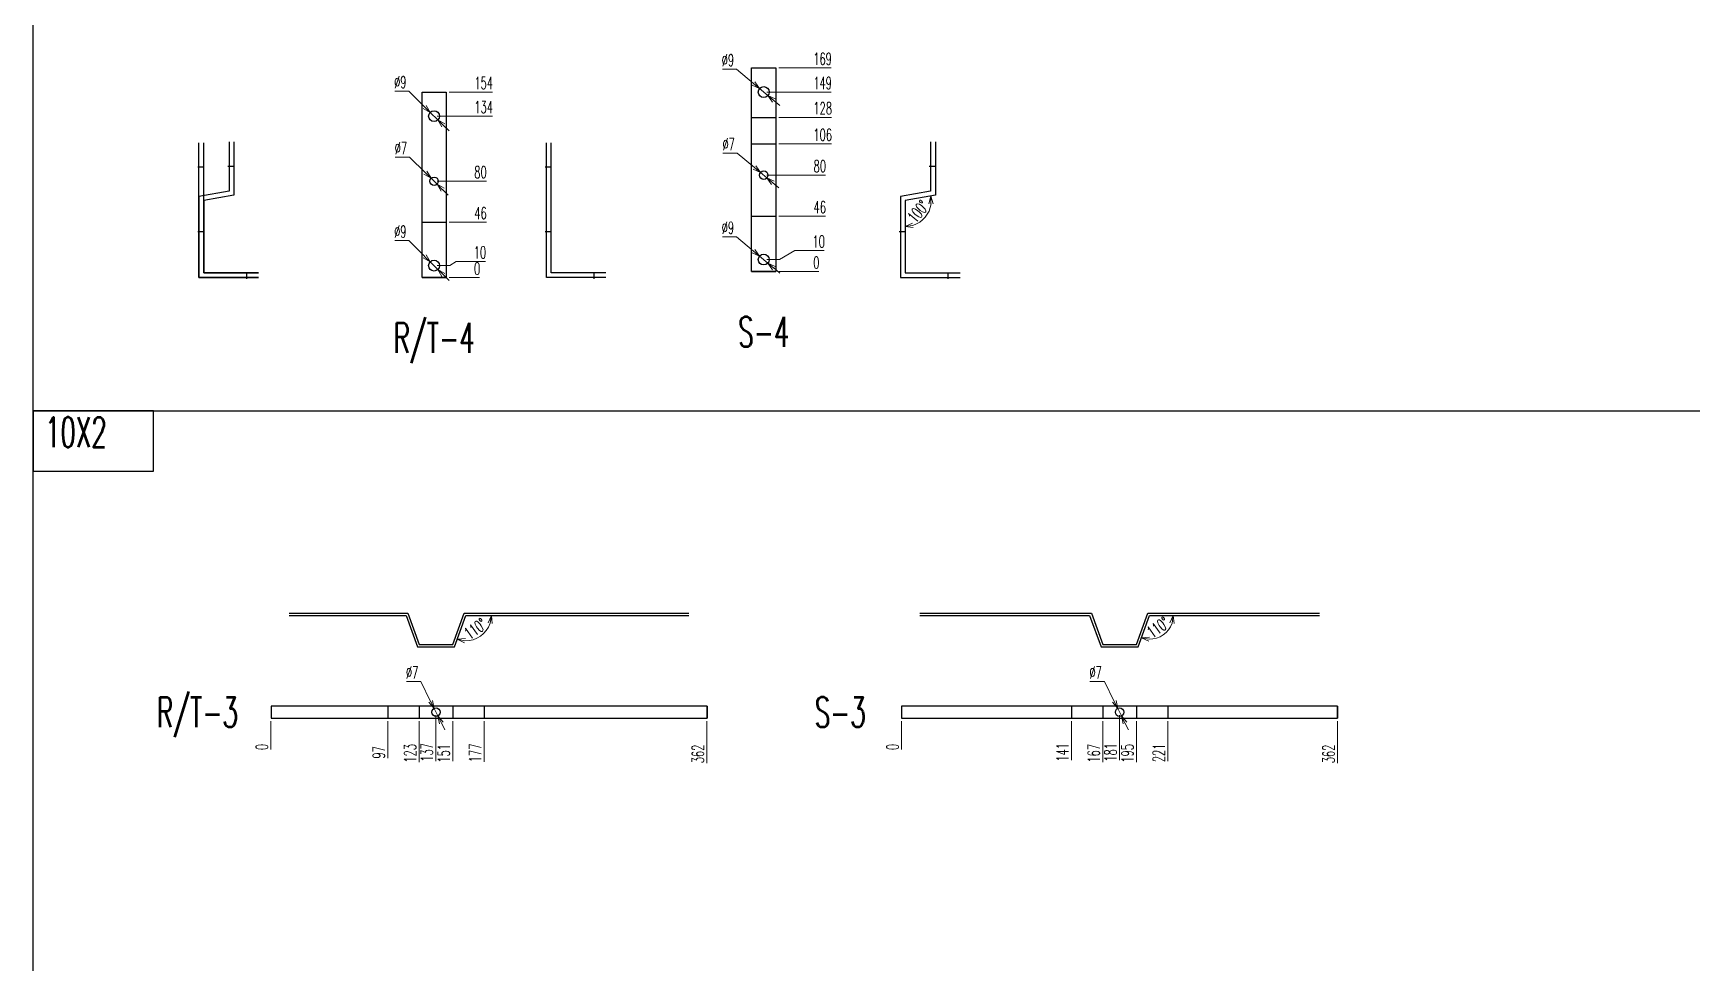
# Model space of a CAD drawing. Header units: millimetres. Extents: x -28296 to 1159, y -35880 to -26991.
# Drawn here: x -23687 to -22309, y -29987 to -29216 of the extents above; entities that cross this region are included whole.
import ezdxf
from ezdxf.enums import TextEntityAlignment as Align

# ---------------------------------------------------------------- set-up
doc = ezdxf.new("R2010")
doc.units = ezdxf.units.MM
doc.header["$LTSCALE"] = 3
doc.layers.add('@.VISIBLE', color=7, linetype='Continuous')
doc.layers.add('dim', color=7, linetype='Continuous')
doc.styles.add('Ann_w01', font='romans.shx', dxfattribs={"width": 0.6, "bigfont": 'chineset.shx'})
doc.dimstyles.new('Dim 01_SC05', dxfattribs={"dimscale": 5, "dimtxt": 2, "dimasz": 1.3, "dimexe": 0.5, "dimexo": 0.5, "dimgap": 0.5, "dimtad": 1, "dimtoh": 1, "dimdec": 1, "dimzin": 12, "dimdsep": 46, "dimtxsty": 'Ann_w01', "dimblk": 'OPEN30', "dimcen": 1.5, "dimclrd": 6, "dimclre": 6, "dimclrt": 3, "dimadec": 1, "dimazin": 3, "dimtm": 1e-09, "dimtfac": 1, "dimtdec": 1, "dimtmove": 0, "dimatfit": 3, "dimldrblk": 'OPEN30', "dimfxl": 1, "dimtolj": 1, "dimlwd": 20, "dimlwe": 20, "dimarcsym": 0})

# ---------------------------------------------------------------- blocks, each defined once
blk = doc.blocks.new('*D1340')
at = {"layer": '@.VISIBLE', "color": 6, "lineweight": 20, "transparency": 16777216}
blk.add_line((-22965.6, -29786.5), (-22965.6, -29809.8), dxfattribs=at)
at = {"layer": 'Defpoints', "color": 0, "transparency": 16777216}
for p in [(-22965.6, -29779), (-22965.6, -29784), (-22965.6, -29803.3)]:
    blk.add_point(p, dxfattribs=at)
at = {"layer": '@.VISIBLE', "color": 3, "transparency": 16777216, "insert": (-22973.1, -29807.8), "char_height": 10, "attachment_point": 5, "rotation": 90, "style": 'Ann_w01'}
blk.add_mtext('\\A1;0', dxfattribs=at)
blk = doc.blocks.new('_Open30')
at = {"color": 0, "linetype": 'ByBlock', "lineweight": -2}
for p, q in [((-1, 0.27), (0, 0)), ((0, 0), (-1, -0.27)), ((0, 0), (-1, 0))]:
    blk.add_line(p, q, dxfattribs=at)
blk = doc.blocks.new('*D1341')
at = {"layer": '@.VISIBLE', "color": 6, "lineweight": 20, "transparency": 16777216}
blk.add_line((-22824.6, -29786.5), (-22824.6, -29818.7), dxfattribs=at)
at = {"layer": 'Defpoints', "color": 0, "transparency": 16777216}
for p in [(-22965.6, -29779), (-22824.6, -29784), (-22824.6, -29803.3)]:
    blk.add_point(p, dxfattribs=at)
at = {"layer": '@.VISIBLE', "color": 3, "transparency": 16777216, "insert": (-22832.1, -29812.3), "char_height": 10, "attachment_point": 5, "rotation": 90, "style": 'Ann_w01'}
blk.add_mtext('\\A1;141', dxfattribs=at)
blk = doc.blocks.new('*D1342')
at = {"layer": '@.VISIBLE', "color": 6, "lineweight": 20, "transparency": 16777216}
blk.add_line((-22798.6, -29786.5), (-22798.6, -29820.4), dxfattribs=at)
at = {"layer": 'Defpoints', "color": 0, "transparency": 16777216}
for p in [(-22965.6, -29779), (-22798.6, -29784), (-22798.6, -29803.3)]:
    blk.add_point(p, dxfattribs=at)
at = {"layer": '@.VISIBLE', "color": 3, "transparency": 16777216, "insert": (-22806.1, -29813.1), "char_height": 10, "attachment_point": 5, "rotation": 90, "style": 'Ann_w01'}
blk.add_mtext('\\A1;167', dxfattribs=at)
blk = doc.blocks.new('*D1343')
at = {"layer": '@.VISIBLE', "color": 6, "lineweight": 20, "transparency": 16777216}
blk.add_line((-22784.6, -29781.5), (-22784.6, -29818.7), dxfattribs=at)
at = {"layer": 'Defpoints', "color": 0, "transparency": 16777216}
for p in [(-22965.6, -29779), (-22784.6, -29779), (-22784.6, -29803.3)]:
    blk.add_point(p, dxfattribs=at)
at = {"layer": '@.VISIBLE', "color": 3, "transparency": 16777216, "insert": (-22792.1, -29812.3), "char_height": 10, "attachment_point": 5, "rotation": 90, "style": 'Ann_w01'}
blk.add_mtext('\\A1;181', dxfattribs=at)
blk = doc.blocks.new('*D1344')
at = {"layer": '@.VISIBLE', "color": 6, "lineweight": 20, "transparency": 16777216}
blk.add_line((-22770.6, -29786.5), (-22770.6, -29820.4), dxfattribs=at)
at = {"layer": 'Defpoints', "color": 0, "transparency": 16777216}
for p in [(-22965.6, -29779), (-22770.6, -29784), (-22770.6, -29803.3)]:
    blk.add_point(p, dxfattribs=at)
at = {"layer": '@.VISIBLE', "color": 3, "transparency": 16777216, "insert": (-22778.1, -29813.1), "char_height": 10, "attachment_point": 5, "rotation": 90, "style": 'Ann_w01'}
blk.add_mtext('\\A1;195', dxfattribs=at)
blk = doc.blocks.new('*D1345')
at = {"layer": '@.VISIBLE', "color": 6, "lineweight": 20, "transparency": 16777216}
blk.add_line((-22744.6, -29786.5), (-22744.6, -29819.6), dxfattribs=at)
at = {"layer": 'Defpoints', "color": 0, "transparency": 16777216}
for p in [(-22965.6, -29779), (-22744.6, -29784), (-22744.6, -29803.3)]:
    blk.add_point(p, dxfattribs=at)
at = {"layer": '@.VISIBLE', "color": 3, "transparency": 16777216, "insert": (-22752.1, -29812.7), "char_height": 10, "attachment_point": 5, "rotation": 90, "style": 'Ann_w01'}
blk.add_mtext('\\A1;221', dxfattribs=at)
blk = doc.blocks.new('*D1346')
at = {"layer": '@.VISIBLE', "color": 6, "lineweight": 20, "transparency": 16777216}
blk.add_line((-22603.6, -29786.5), (-22603.6, -29821.3), dxfattribs=at)
at = {"layer": 'Defpoints', "color": 0, "transparency": 16777216}
for p in [(-22965.6, -29779), (-22603.6, -29784), (-22603.6, -29803.3)]:
    blk.add_point(p, dxfattribs=at)
at = {"layer": '@.VISIBLE', "color": 3, "transparency": 16777216, "insert": (-22611.1, -29813.6), "char_height": 10, "attachment_point": 5, "rotation": 90, "style": 'Ann_w01'}
blk.add_mtext('\\A1;362', dxfattribs=at)
blk = doc.blocks.new('*D1347')
at = {"layer": '@.VISIBLE', "color": 6, "lineweight": 20, "transparency": 16777216}
for p, q in [((-22809.2, -29753.4), (-22797.2, -29753.4)), ((-22797.2, -29753.4), (-22789, -29770)), ((-22783, -29782.1), (-22786.1, -29775.8)), ((-22780.2, -29787.9), (-22777.3, -29793.7))]:
    blk.add_line(p, q, dxfattribs=at)
at = {"layer": 'Defpoints', "color": 0, "transparency": 16777216}
for p in [(-22786.1, -29775.8), (-22783, -29782.1)]:
    blk.add_point(p, dxfattribs=at)
at = {"layer": '@.VISIBLE', "color": 6, "lineweight": 20, "transparency": 16777216, "xscale": 6.5, "yscale": 6.5, "zscale": 6.5}
for p, rotation in [((-22786.1, -29775.8), 296.3474468020964), ((-22783, -29782.1), 116.3474468020964)]:
    blk.add_blockref('_Open30', p, dxfattribs=dict(at, rotation=rotation))
at = {"layer": '@.VISIBLE', "color": 3, "transparency": 16777216, "insert": (-22804.5, -29745.9), "char_height": 10, "attachment_point": 5, "style": 'Ann_w01'}
blk.add_mtext('\\A1;∅7', dxfattribs=at)
blk = doc.blocks.new('*D1350')
at = {"layer": '@.VISIBLE', "color": 6, "lineweight": 20, "transparency": 16777216}
blk.add_line((-23489.2, -29786.5), (-23489.2, -29809.8), dxfattribs=at)
at = {"layer": 'Defpoints', "color": 0, "transparency": 16777216}
for p in [(-23489.2, -29779), (-23489.2, -29784), (-23489.2, -29803.3)]:
    blk.add_point(p, dxfattribs=at)
at = {"layer": '@.VISIBLE', "color": 3, "transparency": 16777216, "insert": (-23496.7, -29807.8), "char_height": 10, "attachment_point": 5, "rotation": 90, "style": 'Ann_w01'}
blk.add_mtext('\\A1;0', dxfattribs=at)
blk = doc.blocks.new('*D1351')
at = {"layer": '@.VISIBLE', "color": 6, "lineweight": 20, "transparency": 16777216}
blk.add_line((-23392.2, -29786.5), (-23392.2, -29817.1), dxfattribs=at)
at = {"layer": 'Defpoints', "color": 0, "transparency": 16777216}
for p in [(-23489.2, -29779), (-23392.2, -29784), (-23392.2, -29804.9)]:
    blk.add_point(p, dxfattribs=at)
at = {"layer": '@.VISIBLE', "color": 3, "transparency": 16777216, "insert": (-23399.7, -29812.3), "char_height": 10, "attachment_point": 5, "rotation": 90, "style": 'Ann_w01'}
blk.add_mtext('\\A1;97', dxfattribs=at)
blk = doc.blocks.new('*D1352')
at = {"layer": '@.VISIBLE', "color": 6, "lineweight": 20, "transparency": 16777216}
blk.add_line((-23366.2, -29786.5), (-23366.2, -29820.4), dxfattribs=at)
at = {"layer": 'Defpoints', "color": 0, "transparency": 16777216}
for p in [(-23489.2, -29779), (-23366.2, -29784), (-23366.2, -29803.3)]:
    blk.add_point(p, dxfattribs=at)
at = {"layer": '@.VISIBLE', "color": 3, "transparency": 16777216, "insert": (-23373.7, -29813.1), "char_height": 10, "attachment_point": 5, "rotation": 90, "style": 'Ann_w01'}
blk.add_mtext('\\A1;123', dxfattribs=at)
blk = doc.blocks.new('*D1353')
at = {"layer": '@.VISIBLE', "color": 6, "lineweight": 20, "transparency": 16777216}
blk.add_line((-23352.2, -29781.5), (-23352.2, -29819.6), dxfattribs=at)
at = {"layer": 'Defpoints', "color": 0, "transparency": 16777216}
for p in [(-23489.2, -29779), (-23352.2, -29779), (-23352.2, -29802.5)]:
    blk.add_point(p, dxfattribs=at)
at = {"layer": '@.VISIBLE', "color": 3, "transparency": 16777216, "insert": (-23359.7, -29812.3), "char_height": 10, "attachment_point": 5, "rotation": 90, "style": 'Ann_w01'}
blk.add_mtext('\\A1;137', dxfattribs=at)
blk = doc.blocks.new('*D1354')
at = {"layer": '@.VISIBLE', "color": 6, "lineweight": 20, "transparency": 16777216}
blk.add_line((-23338.2, -29786.5), (-23338.2, -29819.6), dxfattribs=at)
at = {"layer": 'Defpoints', "color": 0, "transparency": 16777216}
for p in [(-23489.2, -29779), (-23338.2, -29784), (-23338.2, -29804.2)]:
    blk.add_point(p, dxfattribs=at)
at = {"layer": '@.VISIBLE', "color": 3, "transparency": 16777216, "insert": (-23345.7, -29813.1), "char_height": 10, "attachment_point": 5, "rotation": 90, "style": 'Ann_w01'}
blk.add_mtext('\\A1;151', dxfattribs=at)
blk = doc.blocks.new('*D1355')
at = {"layer": '@.VISIBLE', "color": 6, "lineweight": 20, "transparency": 16777216}
blk.add_line((-23312.2, -29786.5), (-23312.2, -29820), dxfattribs=at)
at = {"layer": 'Defpoints', "color": 0, "transparency": 16777216}
for p in [(-23489.2, -29779), (-23312.2, -29784), (-23312.2, -29802.9)]:
    blk.add_point(p, dxfattribs=at)
at = {"layer": '@.VISIBLE', "color": 3, "transparency": 16777216, "insert": (-23319.7, -29812.7), "char_height": 10, "attachment_point": 5, "rotation": 90, "style": 'Ann_w01'}
blk.add_mtext('\\A1;177', dxfattribs=at)
blk = doc.blocks.new('*D1348')
at = {"layer": '@.VISIBLE', "color": 6, "lineweight": 20, "transparency": 16777216}
blk.add_line((-23127.2, -29786.5), (-23127.2, -29821.3), dxfattribs=at)
at = {"layer": 'Defpoints', "color": 0, "transparency": 16777216}
for p in [(-23489.2, -29779), (-23127.2, -29784), (-23127.2, -29803.3)]:
    blk.add_point(p, dxfattribs=at)
at = {"layer": '@.VISIBLE', "color": 3, "transparency": 16777216, "insert": (-23134.7, -29813.6), "char_height": 10, "attachment_point": 5, "rotation": 90, "style": 'Ann_w01'}
blk.add_mtext('\\A1;362', dxfattribs=at)
blk = doc.blocks.new('*D1349')
at = {"layer": '@.VISIBLE', "color": 6, "lineweight": 20, "transparency": 16777216}
for p, q in [((-23376.7, -29753.4), (-23364.8, -29753.4)), ((-23364.8, -29753.4), (-23356.6, -29770)), ((-23350.6, -29782.1), (-23353.7, -29775.8)), ((-23347.7, -29787.9), (-23344.8, -29793.7))]:
    blk.add_line(p, q, dxfattribs=at)
at = {"layer": 'Defpoints', "color": 0, "transparency": 16777216}
for p in [(-23353.7, -29775.8), (-23350.6, -29782.1)]:
    blk.add_point(p, dxfattribs=at)
at = {"layer": '@.VISIBLE', "color": 6, "lineweight": 20, "transparency": 16777216, "xscale": 6.5, "yscale": 6.5, "zscale": 6.5}
for p, rotation in [((-23353.7, -29775.8), 296.3474468022029), ((-23350.6, -29782.1), 116.3474468022028)]:
    blk.add_blockref('_Open30', p, dxfattribs=dict(at, rotation=rotation))
at = {"layer": '@.VISIBLE', "color": 3, "transparency": 16777216, "insert": (-23372, -29745.9), "char_height": 10, "attachment_point": 5, "style": 'Ann_w01'}
blk.add_mtext('\\A1;∅7', dxfattribs=at)
blk = doc.blocks.new('*D1432')
at = {"layer": '@.VISIBLE', "color": 6, "lineweight": 20, "transparency": 16777216}
blk.add_arc((-23327.3, -29698.7), 21, 267.7704, 342.2296, dxfattribs=at)
at = {"layer": 'Defpoints', "color": 0, "transparency": 16777216}
for p in [(-23327.3, -29698.7), (-23327.3, -29698.7), (-23142.2, -29698.7), (-23336.8, -29724.7), (-23321.3, -29718.8)]:
    blk.add_point(p, dxfattribs=at)
at = {"layer": '@.VISIBLE', "color": 6, "lineweight": 20, "transparency": 16777216, "xscale": 6.5, "yscale": 6.5, "zscale": 6.5}
for p, rotation in [((-23306.2, -29698.7), 81.11480979400423), ((-23334.5, -29718.4), 168.8851902060007)]:
    blk.add_blockref('_Open30', p, dxfattribs=dict(at, rotation=rotation))
at = {"layer": '@.VISIBLE', "color": 3, "transparency": 16777216, "insert": (-23319.5, -29709.7), "char_height": 10, "attachment_point": 5, "rotation": 35, "style": 'Ann_w01'}
blk.add_mtext('\\A1;110°', dxfattribs=at)
blk = doc.blocks.new('*D1433')
at = {"layer": '@.VISIBLE', "color": 6, "lineweight": 20, "transparency": 16777216}
blk.add_arc((-22759.7, -29698.7), 19.7, 268.9955, 341.0045, dxfattribs=at)
at = {"layer": 'Defpoints', "color": 0, "transparency": 16777216}
for p in [(-22759.7, -29698.7), (-22759.7, -29698.7), (-22618.6, -29698.7), (-22754.1, -29717.5), (-22769.2, -29724.7)]:
    blk.add_point(p, dxfattribs=at)
at = {"layer": '@.VISIBLE', "color": 6, "lineweight": 20, "transparency": 16777216, "xscale": 6.5, "yscale": 6.5, "zscale": 6.5}
for p, rotation in [((-22740, -29698.7), 80.50224569476107), ((-22766.5, -29717.2), 169.4977543052427)]:
    blk.add_blockref('_Open30', p, dxfattribs=dict(at, rotation=rotation))
at = {"layer": '@.VISIBLE', "color": 3, "transparency": 16777216, "insert": (-22752.7, -29708.6), "char_height": 10, "attachment_point": 5, "rotation": 35, "style": 'Ann_w01'}
blk.add_mtext('\\A1;110°', dxfattribs=at)
blk = doc.blocks.new('*D1874')
at = {"layer": '@.VISIBLE', "color": 6, "lineweight": 20, "transparency": 16777216}
blk.add_line((-23341.3, -29418.4), (-23316, -29418.4), dxfattribs=at)
at = {"layer": 'Defpoints', "color": 0, "transparency": 16777216}
for p in [(-23353.8, -29418.4), (-23343.8, -29418.4), (-23322.5, -29418.4)]:
    blk.add_point(p, dxfattribs=at)
at = {"layer": '@.VISIBLE', "color": 3, "transparency": 16777216, "insert": (-23318, -29410.9), "char_height": 10, "attachment_point": 5, "style": 'Ann_w01'}
blk.add_mtext('\\A1;0', dxfattribs=at)
blk = doc.blocks.new('*D1875')
at = {"layer": '@.VISIBLE', "color": 6, "lineweight": 20, "transparency": 16777216}
for p, q in [((-23351.3, -29408.4), (-23340.8, -29408.4)), ((-23340.8, -29408.4), (-23335.5, -29405)), ((-23335.5, -29405), (-23311.2, -29405))]:
    blk.add_line(p, q, dxfattribs=at)
at = {"layer": 'Defpoints', "color": 0, "transparency": 16777216}
for p in [(-23353.8, -29408.4), (-23322.5, -29405), (-23353.8, -29418.4)]:
    blk.add_point(p, dxfattribs=at)
at = {"layer": '@.VISIBLE', "color": 3, "transparency": 16777216, "insert": (-23315.6, -29397.5), "char_height": 10, "attachment_point": 5, "style": 'Ann_w01'}
blk.add_mtext('\\A1;10', dxfattribs=at)
blk = doc.blocks.new('*D1876')
at = {"layer": '@.VISIBLE', "color": 6, "lineweight": 20, "transparency": 16777216}
blk.add_line((-23341.3, -29372.4), (-23310.3, -29372.4), dxfattribs=at)
at = {"layer": 'Defpoints', "color": 0, "transparency": 16777216}
for p in [(-23343.8, -29372.4), (-23322.5, -29372.4), (-23353.8, -29418.4)]:
    blk.add_point(p, dxfattribs=at)
at = {"layer": '@.VISIBLE', "color": 3, "transparency": 16777216, "insert": (-23315.2, -29364.9), "char_height": 10, "attachment_point": 5, "style": 'Ann_w01'}
blk.add_mtext('\\A1;46', dxfattribs=at)
blk = doc.blocks.new('*D1877')
at = {"layer": '@.VISIBLE', "color": 6, "lineweight": 20, "transparency": 16777216}
blk.add_line((-23351.3, -29338.4), (-23310.3, -29338.4), dxfattribs=at)
at = {"layer": 'Defpoints', "color": 0, "transparency": 16777216}
for p in [(-23353.8, -29338.4), (-23322.5, -29338.4), (-23353.8, -29418.4)]:
    blk.add_point(p, dxfattribs=at)
at = {"layer": '@.VISIBLE', "color": 3, "transparency": 16777216, "insert": (-23315.2, -29330.9), "char_height": 10, "attachment_point": 5, "style": 'Ann_w01'}
blk.add_mtext('\\A1;80', dxfattribs=at)
blk = doc.blocks.new('*D1878')
at = {"layer": '@.VISIBLE', "color": 6, "lineweight": 20, "transparency": 16777216}
blk.add_line((-23351.3, -29284.4), (-23305.2, -29284.4), dxfattribs=at)
at = {"layer": 'Defpoints', "color": 0, "transparency": 16777216}
for p in [(-23353.8, -29284.4), (-23322.5, -29284.4), (-23353.8, -29418.4)]:
    blk.add_point(p, dxfattribs=at)
at = {"layer": '@.VISIBLE', "color": 3, "transparency": 16777216, "insert": (-23312.6, -29276.9), "char_height": 10, "attachment_point": 5, "style": 'Ann_w01'}
blk.add_mtext('\\A1;134', dxfattribs=at)
blk = doc.blocks.new('*D1879')
at = {"layer": '@.VISIBLE', "color": 6, "lineweight": 20, "transparency": 16777216}
blk.add_line((-23341.3, -29264.4), (-23305.2, -29264.4), dxfattribs=at)
at = {"layer": 'Defpoints', "color": 0, "transparency": 16777216}
for p in [(-23343.8, -29264.4), (-23322.5, -29264.4), (-23353.8, -29418.4)]:
    blk.add_point(p, dxfattribs=at)
at = {"layer": '@.VISIBLE', "color": 3, "transparency": 16777216, "insert": (-23312.6, -29256.9), "char_height": 10, "attachment_point": 5, "style": 'Ann_w01'}
blk.add_mtext('\\A1;154', dxfattribs=at)
blk = doc.blocks.new('*D1880')
at = {"layer": '@.VISIBLE', "color": 6, "lineweight": 20, "transparency": 16777216}
blk.add_line((-23067.6, -29413.4), (-23034.4, -29413.4), dxfattribs=at)
at = {"layer": 'Defpoints', "color": 0, "transparency": 16777216}
for p in [(-23080.1, -29413.4), (-23070.1, -29413.4), (-23040.9, -29413.4)]:
    blk.add_point(p, dxfattribs=at)
at = {"layer": '@.VISIBLE', "color": 3, "transparency": 16777216, "insert": (-23036.4, -29405.9), "char_height": 10, "attachment_point": 5, "style": 'Ann_w01'}
blk.add_mtext('\\A1;0', dxfattribs=at)
blk = doc.blocks.new('*D1881')
at = {"layer": '@.VISIBLE', "color": 6, "lineweight": 20, "transparency": 16777216}
for p, q in [((-23067.1, -29403.4), (-23054.3, -29395.9)), ((-23054.3, -29395.9), (-23029.9, -29395.9)), ((-23077.6, -29403.4), (-23067.1, -29403.4))]:
    blk.add_line(p, q, dxfattribs=at)
at = {"layer": 'Defpoints', "color": 0, "transparency": 16777216}
for p in [(-23041.3, -29395.9), (-23080.1, -29403.4), (-23080.1, -29413.4)]:
    blk.add_point(p, dxfattribs=at)
at = {"layer": '@.VISIBLE', "color": 3, "transparency": 16777216, "insert": (-23034.4, -29388.4), "char_height": 10, "attachment_point": 5, "style": 'Ann_w01'}
blk.add_mtext('\\A1;10', dxfattribs=at)
blk = doc.blocks.new('*D1882')
at = {"layer": '@.VISIBLE', "color": 6, "lineweight": 20, "transparency": 16777216}
blk.add_line((-23067.6, -29367.4), (-23028.7, -29367.4), dxfattribs=at)
at = {"layer": 'Defpoints', "color": 0, "transparency": 16777216}
for p in [(-23070.1, -29367.4), (-23040.9, -29367.4), (-23080.1, -29413.4)]:
    blk.add_point(p, dxfattribs=at)
at = {"layer": '@.VISIBLE', "color": 3, "transparency": 16777216, "insert": (-23033.5, -29359.9), "char_height": 10, "attachment_point": 5, "style": 'Ann_w01'}
blk.add_mtext('\\A1;46', dxfattribs=at)
blk = doc.blocks.new('*D1883')
at = {"layer": '@.VISIBLE', "color": 6, "lineweight": 20, "transparency": 16777216}
blk.add_line((-23077.6, -29333.4), (-23028.7, -29333.4), dxfattribs=at)
at = {"layer": 'Defpoints', "color": 0, "transparency": 16777216}
for p in [(-23080.1, -29333.4), (-23040.9, -29333.4), (-23080.1, -29413.4)]:
    blk.add_point(p, dxfattribs=at)
at = {"layer": '@.VISIBLE', "color": 3, "transparency": 16777216, "insert": (-23033.5, -29325.9), "char_height": 10, "attachment_point": 5, "style": 'Ann_w01'}
blk.add_mtext('\\A1;80', dxfattribs=at)
blk = doc.blocks.new('*D1884')
at = {"layer": '@.VISIBLE', "color": 6, "lineweight": 20, "transparency": 16777216}
blk.add_line((-23067.6, -29307.4), (-23023.8, -29307.4), dxfattribs=at)
at = {"layer": 'Defpoints', "color": 0, "transparency": 16777216}
for p in [(-23070.1, -29307.4), (-23040.9, -29307.4), (-23080.1, -29413.4)]:
    blk.add_point(p, dxfattribs=at)
at = {"layer": '@.VISIBLE', "color": 3, "transparency": 16777216, "insert": (-23031.1, -29299.9), "char_height": 10, "attachment_point": 5, "style": 'Ann_w01'}
blk.add_mtext('\\A1;106', dxfattribs=at)
blk = doc.blocks.new('*D1885')
at = {"layer": '@.VISIBLE', "color": 6, "lineweight": 20, "transparency": 16777216}
blk.add_line((-23067.6, -29285.4), (-23023.8, -29285.4), dxfattribs=at)
at = {"layer": 'Defpoints', "color": 0, "transparency": 16777216}
for p in [(-23070.1, -29285.4), (-23040.9, -29285.4), (-23080.1, -29413.4)]:
    blk.add_point(p, dxfattribs=at)
at = {"layer": '@.VISIBLE', "color": 3, "transparency": 16777216, "insert": (-23031.1, -29277.9), "char_height": 10, "attachment_point": 5, "style": 'Ann_w01'}
blk.add_mtext('\\A1;128', dxfattribs=at)
blk = doc.blocks.new('*D1886')
at = {"layer": '@.VISIBLE', "color": 6, "lineweight": 20, "transparency": 16777216}
blk.add_line((-23077.6, -29264.4), (-23024.1, -29264.4), dxfattribs=at)
at = {"layer": 'Defpoints', "color": 0, "transparency": 16777216}
for p in [(-23080.1, -29264.4), (-23040.9, -29264.4), (-23080.1, -29413.4)]:
    blk.add_point(p, dxfattribs=at)
at = {"layer": '@.VISIBLE', "color": 3, "transparency": 16777216, "insert": (-23031.2, -29256.9), "char_height": 10, "attachment_point": 5, "style": 'Ann_w01'}
blk.add_mtext('\\A1;149', dxfattribs=at)
blk = doc.blocks.new('*D1887')
at = {"layer": '@.VISIBLE', "color": 6, "lineweight": 20, "transparency": 16777216}
blk.add_line((-23067.6, -29244.4), (-23024.1, -29244.4), dxfattribs=at)
at = {"layer": 'Defpoints', "color": 0, "transparency": 16777216}
for p in [(-23070.1, -29244.4), (-23040.9, -29244.4), (-23080.1, -29413.4)]:
    blk.add_point(p, dxfattribs=at)
at = {"layer": '@.VISIBLE', "color": 3, "transparency": 16777216, "insert": (-23031.2, -29236.9), "char_height": 10, "attachment_point": 5, "style": 'Ann_w01'}
blk.add_mtext('\\A1;169', dxfattribs=at)
blk = doc.blocks.new('*D1888')
at = {"layer": '@.VISIBLE', "color": 6, "lineweight": 20, "transparency": 16777216}
blk.add_arc((-22962.6, -29354.4), 21.6, 287.344, 352.656, dxfattribs=at)
at = {"layer": 'Defpoints', "color": 0, "transparency": 16777216}
for p in [(-22962.6, -29354.4), (-22962.6, -29354.4), (-22937.6, -29350), (-22950.7, -29372.4), (-22962.6, -29414.4)]:
    blk.add_point(p, dxfattribs=at)
at = {"layer": '@.VISIBLE', "color": 6, "lineweight": 20, "transparency": 16777216, "xscale": 6.5, "yscale": 6.5, "zscale": 6.5}
for p, rotation in [((-22941.4, -29350.7), 91.32800101831725), ((-22962.6, -29376), 188.671998981668)]:
    blk.add_blockref('_Open30', p, dxfattribs=dict(at, rotation=rotation))
at = {"layer": '@.VISIBLE', "color": 3, "transparency": 16777216, "insert": (-22951.8, -29363.5), "char_height": 10, "attachment_point": 5, "rotation": 50, "style": 'Ann_w01'}
blk.add_mtext('\\A1;100°', dxfattribs=at)
blk = doc.blocks.new('*D1889')
at = {"layer": '@.VISIBLE', "color": 6, "lineweight": 20, "transparency": 16777216}
for p, q in [((-23386.4, -29263.7), (-23374.8, -29263.7)), ((-23374.8, -29263.7), (-23361.6, -29276.7)), ((-23350.6, -29287.6), (-23357, -29281.3)), ((-23346, -29292.1), (-23341.3, -29296.7))]:
    blk.add_line(p, q, dxfattribs=at)
at = {"layer": 'Defpoints', "color": 0, "transparency": 16777216}
for p in [(-23357, -29281.3), (-23350.6, -29287.6)]:
    blk.add_point(p, dxfattribs=at)
at = {"layer": '@.VISIBLE', "color": 6, "lineweight": 20, "transparency": 16777216, "xscale": 6.5, "yscale": 6.5, "zscale": 6.5}
for p, rotation in [((-23357, -29281.3), 315.3800965907286), ((-23350.6, -29287.6), 135.3800965907286)]:
    blk.add_blockref('_Open30', p, dxfattribs=dict(at, rotation=rotation))
at = {"layer": '@.VISIBLE', "color": 3, "transparency": 16777216, "insert": (-23381.8, -29256.2), "char_height": 10, "attachment_point": 5, "style": 'Ann_w01'}
blk.add_mtext('\\A1;∅9', dxfattribs=at)
blk = doc.blocks.new('*D1890')
at = {"layer": '@.VISIBLE', "color": 6, "lineweight": 20, "transparency": 16777216}
for p, q in [((-23386, -29318.4), (-23374.1, -29318.4)), ((-23374.1, -29318.4), (-23360.9, -29331.4)), ((-23351.3, -29340.9), (-23356.3, -29336)), ((-23346.7, -29345.4), (-23342, -29350))]:
    blk.add_line(p, q, dxfattribs=at)
at = {"layer": 'Defpoints', "color": 0, "transparency": 16777216}
for p in [(-23356.3, -29336), (-23351.3, -29340.9)]:
    blk.add_point(p, dxfattribs=at)
at = {"layer": '@.VISIBLE', "color": 6, "lineweight": 20, "transparency": 16777216, "xscale": 6.5, "yscale": 6.5, "zscale": 6.5}
for p, rotation in [((-23356.3, -29336), 315.3800965907894), ((-23351.3, -29340.9), 135.3800965907893)]:
    blk.add_blockref('_Open30', p, dxfattribs=dict(at, rotation=rotation))
at = {"layer": '@.VISIBLE', "color": 3, "transparency": 16777216, "insert": (-23381.3, -29310.9), "char_height": 10, "attachment_point": 5, "style": 'Ann_w01'}
blk.add_mtext('\\A1;∅7', dxfattribs=at)
blk = doc.blocks.new('*D1891')
at = {"layer": '@.VISIBLE', "color": 6, "lineweight": 20, "transparency": 16777216}
for p, q in [((-23386.4, -29387.7), (-23374.8, -29387.7)), ((-23374.8, -29387.7), (-23361.6, -29400.7)), ((-23350.6, -29411.6), (-23357, -29405.3)), ((-23346, -29416.1), (-23341.3, -29420.7))]:
    blk.add_line(p, q, dxfattribs=at)
at = {"layer": 'Defpoints', "color": 0, "transparency": 16777216}
for p in [(-23357, -29405.3), (-23350.6, -29411.6)]:
    blk.add_point(p, dxfattribs=at)
at = {"layer": '@.VISIBLE', "color": 6, "lineweight": 20, "transparency": 16777216, "xscale": 6.5, "yscale": 6.5, "zscale": 6.5}
for p, rotation in [((-23357, -29405.3), 315.3800965907284), ((-23350.6, -29411.6), 135.3800965907284)]:
    blk.add_blockref('_Open30', p, dxfattribs=dict(at, rotation=rotation))
at = {"layer": '@.VISIBLE', "color": 3, "transparency": 16777216, "insert": (-23381.8, -29380.2), "char_height": 10, "attachment_point": 5, "style": 'Ann_w01'}
blk.add_mtext('\\A1;∅9', dxfattribs=at)
blk = doc.blocks.new('*D1892')
at = {"layer": '@.VISIBLE', "color": 6, "lineweight": 20, "transparency": 16777216}
for p, q in [((-23114.4, -29245.5), (-23102.8, -29245.5)), ((-23102.8, -29245.5), (-23088.5, -29257.4)), ((-23076.6, -29267.3), (-23083.5, -29261.5)), ((-23071.6, -29271.4), (-23066.6, -29275.6))]:
    blk.add_line(p, q, dxfattribs=at)
at = {"layer": 'Defpoints', "color": 0, "transparency": 16777216}
for p in [(-23083.5, -29261.5), (-23076.6, -29267.3)]:
    blk.add_point(p, dxfattribs=at)
at = {"layer": '@.VISIBLE', "color": 6, "lineweight": 20, "transparency": 16777216, "xscale": 6.5, "yscale": 6.5, "zscale": 6.5}
for p, rotation in [((-23083.5, -29261.5), 320.2467068312874), ((-23076.6, -29267.3), 140.2467068312875)]:
    blk.add_blockref('_Open30', p, dxfattribs=dict(at, rotation=rotation))
at = {"layer": '@.VISIBLE', "color": 3, "transparency": 16777216, "insert": (-23109.8, -29238), "char_height": 10, "attachment_point": 5, "style": 'Ann_w01'}
blk.add_mtext('\\A1;∅9', dxfattribs=at)
blk = doc.blocks.new('*D1893')
at = {"layer": '@.VISIBLE', "color": 6, "lineweight": 20, "transparency": 16777216}
for p, q in [((-23113.9, -29315.2), (-23102, -29315.2)), ((-23102, -29315.2), (-23087.8, -29327)), ((-23077.4, -29335.6), (-23082.8, -29331.2)), ((-23072.4, -29339.8), (-23067.4, -29344))]:
    blk.add_line(p, q, dxfattribs=at)
at = {"layer": 'Defpoints', "color": 0, "transparency": 16777216}
for p in [(-23082.8, -29331.2), (-23077.4, -29335.6)]:
    blk.add_point(p, dxfattribs=at)
at = {"layer": '@.VISIBLE', "color": 6, "lineweight": 20, "transparency": 16777216, "xscale": 6.5, "yscale": 6.5, "zscale": 6.5}
for p, rotation in [((-23082.8, -29331.2), 320.24670683134), ((-23077.4, -29335.6), 140.24670683134)]:
    blk.add_blockref('_Open30', p, dxfattribs=dict(at, rotation=rotation))
at = {"layer": '@.VISIBLE', "color": 3, "transparency": 16777216, "insert": (-23109.2, -29307.7), "char_height": 10, "attachment_point": 5, "style": 'Ann_w01'}
blk.add_mtext('\\A1;∅7', dxfattribs=at)
blk = doc.blocks.new('*D1894')
at = {"layer": '@.VISIBLE', "color": 6, "lineweight": 20, "transparency": 16777216}
for p, q in [((-23114.4, -29384.5), (-23102.8, -29384.5)), ((-23102.8, -29384.5), (-23088.5, -29396.4)), ((-23076.6, -29406.3), (-23083.5, -29400.5)), ((-23071.6, -29410.4), (-23066.6, -29414.6))]:
    blk.add_line(p, q, dxfattribs=at)
at = {"layer": 'Defpoints', "color": 0, "transparency": 16777216}
for p in [(-23083.5, -29400.5), (-23076.6, -29406.3)]:
    blk.add_point(p, dxfattribs=at)
at = {"layer": '@.VISIBLE', "color": 6, "lineweight": 20, "transparency": 16777216, "xscale": 6.5, "yscale": 6.5, "zscale": 6.5}
for p, rotation in [((-23083.5, -29400.5), 320.2467068313587), ((-23076.6, -29406.3), 140.2467068313587)]:
    blk.add_blockref('_Open30', p, dxfattribs=dict(at, rotation=rotation))
at = {"layer": '@.VISIBLE', "color": 3, "transparency": 16777216, "insert": (-23109.8, -29377), "char_height": 10, "attachment_point": 5, "style": 'Ann_w01'}
blk.add_mtext('\\A1;∅9', dxfattribs=at)

msp = doc.modelspace()

# ---------------------------------------------------------------- linework, layer by layer
for p, q in [((-23549.97, -29326.42), (-23544.97, -29326.42)), ((-23524.97, -29325.82), (-23519.97, -29325.82)), ((-23261.54, -29326.42), (-23256.54, -29326.42)), ((-22942.58, -29325.82), (-22937.58, -29325.82)), ((-23544.97, -29380.42), (-23549.97, -29380.42)), ((-23256.54, -29380.42), (-23261.54, -29380.42)), ((-22962.58, -29380.42), (-22967.58, -29380.42))]:
    msp.add_line(p, q)
at = {"color": 2}
for points in [[(-23523.97, -29305.82), (-23523.97, -29346.66), (-23548.97, -29351.06), (-23548.97, -29418.42), (-23499.47, -29418.42)], [(-23519.97, -29305.82), (-23519.97, -29350.01), (-23544.97, -29354.42), (-23544.97, -29414.42), (-23499.47, -29414.42)], [(-22941.58, -29305.82), (-22941.58, -29346.66), (-22966.58, -29351.06), (-22966.58, -29418.42), (-22917.08, -29418.42)], [(-22937.58, -29305.82), (-22937.58, -29350.01), (-22962.58, -29354.42), (-22962.58, -29414.42), (-22917.08, -29414.42)]]:
    msp.add_lwpolyline(points, dxfattribs=at)
at = {"color": 1}
for points in [[(-23499.47, -29418.42), (-23548.97, -29418.42), (-23548.97, -29306.42)], [(-23499.47, -29414.42), (-23544.97, -29414.42), (-23544.97, -29306.42)], [(-23211.04, -29418.42), (-23260.54, -29418.42), (-23260.54, -29306.42)], [(-23211.04, -29414.42), (-23256.54, -29414.42), (-23256.54, -29306.42)]]:
    msp.add_lwpolyline(points, dxfattribs=at)
at = {"layer": '@.VISIBLE', "color": 2}
for p, q in [((-23090.08, -29244.41), (-23070.08, -29244.41)), ((-23090.08, -29285.41), (-23070.08, -29285.41)), ((-23090.08, -29307.41), (-23070.08, -29307.41)), ((-23090.08, -29367.41), (-23070.08, -29367.41)), ((-23090.08, -29413.41), (-23070.08, -29413.41)), ((-22965.59, -29773.95), (-22965.59, -29783.95)), ((-22824.59, -29773.95), (-22824.59, -29783.95)), ((-22798.59, -29773.95), (-22798.59, -29783.95)), ((-22770.59, -29773.95), (-22770.59, -29783.95)), ((-22744.59, -29773.95), (-22744.59, -29783.95)), ((-22603.59, -29773.95), (-22603.59, -29783.95))]:
    msp.add_line(p, q, dxfattribs=at)
at = {"layer": '@.VISIBLE', "color": 1}
for p, q in [((-23363.78, -29264.42), (-23343.78, -29264.42)), ((-23363.78, -29372.42), (-23343.78, -29372.42)), ((-23363.78, -29418.42), (-23343.78, -29418.42)), ((-23489.15, -29773.95), (-23489.15, -29783.95)), ((-23392.15, -29773.95), (-23392.15, -29783.95)), ((-23366.15, -29773.95), (-23366.15, -29783.95)), ((-23338.15, -29773.95), (-23338.15, -29783.95)), ((-23312.15, -29773.95), (-23312.15, -29783.95)), ((-23127.15, -29773.95), (-23127.15, -29783.95))]:
    msp.add_line(p, q, dxfattribs=at)
at = {"layer": '@.VISIBLE'}
for p, q in [((-23509.47, -29414.42), (-23509.47, -29419.42)), ((-23221.04, -29414.42), (-23221.04, -29419.42)), ((-22927.08, -29414.42), (-22927.08, -29419.42)), ((-23686.62, -29528.99), (-20932.38, -29528.99))]:
    msp.add_line(p, q, dxfattribs=at)
for points in [[(-20932.38, -30673.43), (-23686.62, -30673.43), (-23686.62, -26990.92), (-20932.38, -26990.92)], [(-23686.62, -29578.99), (-23586.62, -29578.99), (-23586.62, -29528.99), (-23686.62, -29528.99)]]:
    msp.add_lwpolyline(points, close=True, dxfattribs=at)
at = {"layer": '@.VISIBLE', "color": 2}
for points in [[(-23090.08, -29244.41), (-23070.08, -29244.41), (-23070.08, -29413.41), (-23090.08, -29413.41)], [(-22965.59, -29783.95), (-22603.59, -29783.95), (-22603.59, -29773.95), (-22965.59, -29773.95)]]:
    msp.add_lwpolyline(points, close=True, dxfattribs=at)
at = {"layer": '@.VISIBLE', "color": 1}
for points in [[(-23363.78, -29264.42), (-23343.78, -29264.42), (-23343.78, -29418.42), (-23363.78, -29418.42)], [(-23489.15, -29783.95), (-23127.15, -29783.95), (-23127.15, -29773.95), (-23489.15, -29773.95)]]:
    msp.add_lwpolyline(points, close=True, dxfattribs=at)
for points in [[(-23474.15, -29696.65), (-23375.61, -29696.65), (-23366.15, -29722.65), (-23338.15, -29722.65), (-23328.69, -29696.65), (-23142.15, -29696.65)], [(-23474.15, -29698.65), (-23377.01, -29698.65), (-23367.55, -29724.65), (-23336.75, -29724.65), (-23327.29, -29698.65), (-23142.15, -29698.65)]]:
    msp.add_lwpolyline(points, dxfattribs=at)
at = {"layer": '@.VISIBLE', "color": 2}
for points in [[(-22950.59, -29696.65), (-22808.05, -29696.65), (-22798.59, -29722.65), (-22770.59, -29722.65), (-22761.13, -29696.65), (-22618.59, -29696.65)], [(-22950.59, -29698.65), (-22809.46, -29698.65), (-22799.99, -29724.65), (-22769.19, -29724.65), (-22759.73, -29698.65), (-22618.59, -29698.65)]]:
    msp.add_lwpolyline(points, dxfattribs=at)
for centre, radius in [((-23080.08, -29264.41), 4.5), ((-23080.08, -29333.41), 3.5), ((-23080.08, -29403.41), 4.5), ((-22784.59, -29778.95), 3.5)]:
    msp.add_circle(centre, radius, dxfattribs=at)
at = {"layer": '@.VISIBLE', "color": 1}
for centre, radius in [((-23353.78, -29284.42), 4.5), ((-23353.78, -29338.42), 3.5), ((-23353.78, -29408.42), 4.5), ((-23352.15, -29778.95), 3.5)]:
    msp.add_circle(centre, radius, dxfattribs=at)

# ---------------------------------------------------------------- texts
at = {"layer": 'dim', "color": 0, "style": 'Ann_w01', "width": 0.6}
for s, p in [('R/T-4', (-23353.78, -29468.42)), ('S-4', (-23080.08, -29463.41)), ('R/T-3', (-23550.31, -29778.95)), ('S-3', (-23016.51, -29778.95))]:
    msp.add_text(s, height=25, dxfattribs=at).set_placement(p, align=Align.MIDDLE_CENTER)
at = {"layer": 'dim', "color": 1, "style": 'Ann_w01', "width": 0.6}
msp.add_text('10X2', height=25, dxfattribs=at).set_placement((-23676.91, -29566.63), align=Align.BOTTOM_LEFT)

# ---------------------------------------------------------------- dimensions: what is measured, and where the dimension line sits
at = {"layer": '@.VISIBLE'}
for p1, p2, picture, middle in [((-23076.62, -29267.29), (-23083.54, -29261.53), '*D1892', (-23109.83, -29245.54)), ((-23350.58, -29287.58), (-23356.98, -29281.26), '*D1889', (-23381.85, -29263.7)), ((-23351.29, -29340.88), (-23356.27, -29335.96), '*D1890', (-23381.28, -29318.4)), ((-23077.39, -29335.65), (-23082.77, -29331.17), '*D1893', (-23109.21, -29315.18)), ((-23350.58, -29411.58), (-23356.98, -29405.26), '*D1891', (-23381.85, -29387.7)), ((-23076.62, -29406.29), (-23083.54, -29400.53), '*D1894', (-23109.83, -29384.54)), ((-22783.04, -29782.09), (-22786.14, -29775.82), '*D1347', (-22804.45, -29753.41))]:
    dim = msp.add_diameter_dim_2p(p1=p1, p2=p2, dimstyle='Dim 01_SC05', dxfattribs=at)
    dim.commit()
    dim.dimension.update_dxf_attribs({"geometry": picture, "text_midpoint": middle, "dimtype": 163})
for feature_location, offset, dtype, origin, picture, middle in [((-23070.08, -29244.41), (29.22, 0), 0, (-23080.08, -29413.41), '*D1887', (-23031.22, -29236.91)), ((-23343.78, -29264.42), (21.26, 0), 0, (-23353.78, -29418.42), '*D1879', (-23312.6, -29256.92)), ((-23080.08, -29264.41), (39.22, 0), 0, (-23080.08, -29413.41), '*D1886', (-23031.22, -29256.91)), ((-23353.78, -29284.42), (31.26, 0), 0, (-23353.78, -29418.42), '*D1878', (-23312.6, -29276.92)), ((-23070.08, -29285.41), (29.22, 0), 0, (-23080.08, -29413.41), '*D1885', (-23031.08, -29277.91)), ((-23070.08, -29307.41), (29.22, 0), 0, (-23080.08, -29413.41), '*D1884', (-23031.08, -29299.91)), ((-23353.78, -29338.42), (31.26, 0), 0, (-23353.78, -29418.42), '*D1877', (-23315.17, -29330.92)), ((-23080.08, -29333.41), (39.22, 0), 0, (-23080.08, -29413.41), '*D1883', (-23033.51, -29325.91)), ((-23343.78, -29372.42), (21.26, 0), 0, (-23353.78, -29418.42), '*D1876', (-23315.17, -29364.92)), ((-23070.08, -29367.41), (29.22, 0), 0, (-23080.08, -29413.41), '*D1882', (-23033.51, -29359.91)), ((-23080.08, -29403.41), (38.8, 7.5), 0, (-23080.08, -29413.41), '*D1881', (-23034.35, -29388.41)), ((-23353.78, -29408.42), (31.26, 3.38), 0, (-23353.78, -29418.42), '*D1875', (-23315.6, -29397.55)), ((-23070.08202304, -29413.40798493), (29.21745079, 0), 0, (-23080.08202304, -29413.40798493), '*D1880', (-23036.36457225, -29405.90798493)), ((-23343.78038153, -29418.42116208), (21.25613548, 0), 0, (-23353.78038153, -29418.42116208), '*D1874', (-23318.02424605, -29410.92116208)), ((-22965.59139721, -29783.95283964), (0, -19.38559374), 1, (-22965.59139721, -29778.95283964), '*D1340', (-22973.09139721, -29807.83843338)), ((-22824.59, -29783.95), (0, -19.39), 1, (-22965.59, -29778.95), '*D1341', (-22832.09, -29812.27)), ((-22798.59, -29783.95), (0, -19.39), 1, (-22965.59, -29778.95), '*D1342', (-22806.09, -29813.12)), ((-22784.59, -29778.95), (0, -24.39), 1, (-22965.59, -29778.95), '*D1343', (-22792.09, -29812.27)), ((-22770.59, -29783.95), (0, -19.39), 1, (-22965.59, -29778.95), '*D1344', (-22778.09, -29813.12)), ((-22744.59, -29783.95), (0, -19.39), 1, (-22965.59, -29778.95), '*D1345', (-22752.09, -29812.7)), ((-22603.59, -29783.95), (0, -19.39), 1, (-22965.59, -29778.95), '*D1346', (-22611.09, -29813.55))]:
    dim = msp.add_ordinate_dim(feature_location=feature_location, offset=offset, dtype=dtype, origin=origin, dimstyle='Dim 01_SC05', dxfattribs=at)
    dim.commit()
    dim.dimension.update_dxf_attribs({"geometry": picture, "text_midpoint": middle})
for base, line1, line2, picture, middle in [((-22950.74, -29372.43), ((-22962.58, -29354.42), (-22962.58, -29414.42)), ((-22937.58, -29350.01), (-22962.58, -29354.42)), '*D1888', (-22951.81, -29363.46)), ((-23321.25, -29718.81), ((-23327.29, -29698.65), (-23142.15, -29698.65)), ((-23336.75, -29724.65), (-23327.29, -29698.65)), '*D1432', (-23319.52, -29709.74)), ((-22754.08, -29717.52), ((-22759.73, -29698.65), (-22618.59, -29698.65)), ((-22769.19, -29724.65), (-22759.73, -29698.65)), '*D1433', (-22752.73, -29708.64))]:
    dim = msp.add_angular_dim_2l(base=base, line1=line1, line2=line2, dimstyle='Dim 01_SC05', dxfattribs=at)
    dim.commit()
    dim.dimension.update_dxf_attribs({"geometry": picture, "text_midpoint": middle})
at = {"layer": '@.VISIBLE', "color": 1}
dim = msp.add_diameter_dim_2p(p1=(-23350.6, -29782.09), p2=(-23353.7, -29775.82), dimstyle='Dim 01_SC05', dxfattribs=at)
dim.commit()
dim.dimension.update_dxf_attribs({"geometry": '*D1349', "text_midpoint": (-23372.01, -29753.41), "dimtype": 163})
for feature_location, offset, origin, picture, middle in [((-23489.15062442, -29783.95283964), (0, -19.38559374), (-23489.15062442, -29778.95283964), '*D1350', (-23496.65062442, -29807.83843338)), ((-23392.15, -29783.95), (0, -20.96), (-23489.15, -29778.95), '*D1351', (-23399.65, -29812.27)), ((-23366.15, -29783.95), (0, -19.39), (-23489.15, -29778.95), '*D1352', (-23373.65, -29813.12)), ((-23352.15, -29778.95), (0, -23.53), (-23489.15, -29778.95), '*D1353', (-23359.65, -29812.27)), ((-23338.15, -29783.95), (0, -20.24), (-23489.15, -29778.95), '*D1354', (-23345.65, -29813.12)), ((-23312.15, -29783.95), (0, -18.96), (-23489.15, -29778.95), '*D1355', (-23319.65, -29812.7)), ((-23127.15, -29783.95), (0, -19.39), (-23489.15, -29778.95), '*D1348', (-23134.65, -29813.55))]:
    dim = msp.add_ordinate_dim(feature_location=feature_location, offset=offset, dtype=1, origin=origin, dimstyle='Dim 01_SC05', dxfattribs=at)
    dim.commit()
    dim.dimension.update_dxf_attribs({"geometry": picture, "text_midpoint": middle})

doc.saveas('drawing.dxf')
